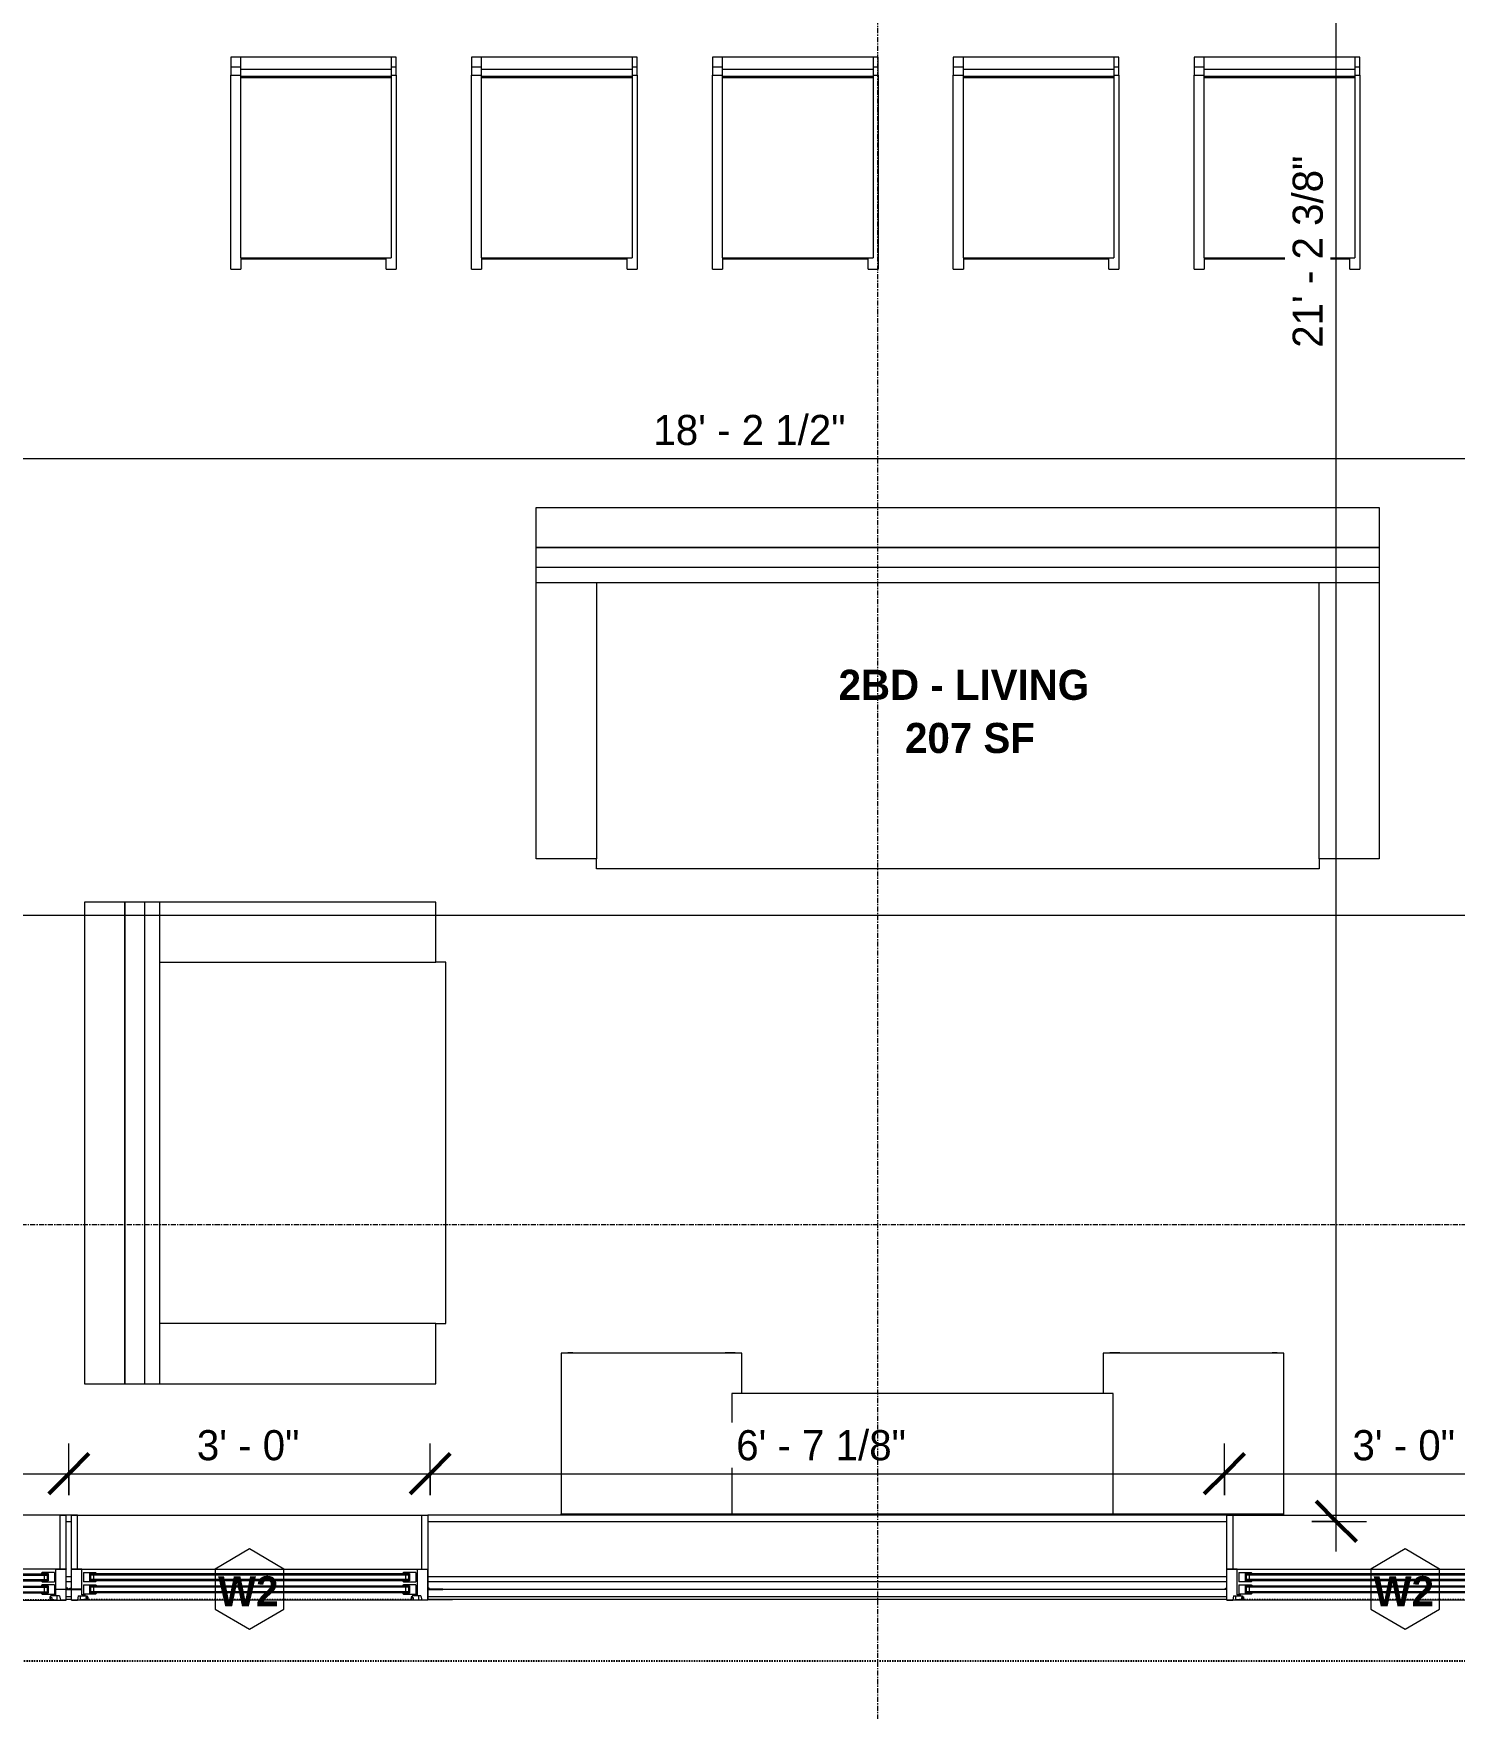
# Model space of a CAD drawing. Header units: inches. Extents: x -4058 to -1781, y 9814 to 12264.
# Drawn here: x -2257.4 to -2115.9, y 11237 to 11403.9 of the extents above; entities that cross this region are included whole.
import ezdxf

# ---------------------------------------------------------------- set-up
doc = ezdxf.new("R2010")
doc.units = ezdxf.units.IN
doc.header["$MEASUREMENT"] = 0
for name, pattern in [('Aligning Line 1_8_', [0.25, 0.125, -0.125]), ('Dash', [0.25, 0.125, -0.125]), ('Dash_2_', [0.25, 0.125, -0.125]), ('Grid Line 1_2_', [0.875, 0.5, -0.125, 0.125, -0.125])]:
    doc.linetypes.add(name, pattern=pattern)
for name, color, linetype, lineweight in [('0-1', 7, 'Continuous', 5), ('0-2', 7, 'Continuous', 9), ('A-ANNO-DIMS', 211, 'Continuous', 9), ('A-ANNO-DIMS-32', 211, 'Continuous', 9), ('A-AREA-IDEN', 2, 'Continuous', 9), ('A-DETL-GENF-HDLN-1', 7, 'Dash', 9), ('A-DETL-GENF-HDLN-2', 1, 'Continuous', 18), ('A-GLAZ', 151, 'Continuous', 18), ('A-GLAZ-1', 7, 'Continuous', 9), ('A-GLAZ-IDEN', 152, 'Continuous', 9), ('A-WALL-1', 7, 'Continuous', 9), ('G-ANNO-SYMB', 111, 'Aligning Line 1_8_', 9), ('I-FURN', 30, 'Continuous', 9), ('S-GRID-1', 1, 'Grid Line 1_2_', 9)]:
    doc.layers.add(name, color=color, linetype=linetype, lineweight=lineweight)
doc.layers.add('0-4', color=250, linetype='Dash_2_')
doc.styles.add('Century Gothic', font='ufonts.com_century-gothic.ttf', dxfattribs={"height": 3})
doc.styles.add('Century Gothic_B', font='GOTHICB.TTF', dxfattribs={"height": 3})
doc.dimstyles.new('MARKETING_DIMENSION', dxfattribs={"dimscale": 12, "dimtxt": 3.132505, "dimasz": 0.333333, "dimexe": 0.25, "dimexo": 0.166667, "dimgap": 0.041667, "dimtad": 1, "dimdec": 4, "dimrnd": 0.0625, "dimzin": 3, "dimdsep": 46, "dimlunit": 4, "dimtxsty": 'Century Gothic', "dimblk1": 'OBLIQUE', "dimblk2": 'OBLIQUE', "dimsah": 1, "dimcen": 0.09, "dimdle": 0.25, "dimazin": 0, "dimtfac": 1, "dimtdec": 4, "dimtix": 1, "dimtmove": 0, "dimatfit": 3, "dimfxl": 1, "dimtvp": 1, "dimtfill": 1, "dimfrac": 2, "dimtolj": 1, "dimtzin": 0, "dimarcsym": 2})
doc.dimstyles.new('THE_DIMENSION_STRING_2', dxfattribs={"dimscale": 12, "dimtxt": 3.132505, "dimasz": 0.333333, "dimexe": 0.25, "dimexo": 0.166667, "dimgap": 0.041667, "dimtad": 1, "dimdec": 4, "dimrnd": 0.0625, "dimzin": 3, "dimdsep": 46, "dimlunit": 4, "dimtxsty": 'Century Gothic', "dimblk1": 'OBLIQUE', "dimblk2": 'OBLIQUE', "dimsah": 1, "dimcen": 0.09, "dimdle": 0.25, "dimazin": 0, "dimtfac": 1, "dimtdec": 4, "dimtix": 1, "dimtmove": 0, "dimatfit": 3, "dimfxl": 1, "dimtvp": 1, "dimtfill": 1, "dimfrac": 2, "dimtolj": 1, "dimtzin": 0, "dimarcsym": 2})
doc.dimstyles.new('THE_DIMENSION_STRING_4', dxfattribs={"dimscale": 12, "dimtxt": 3.132505, "dimasz": 0.333333, "dimexe": 0.25, "dimexo": 0.166667, "dimgap": 0.041667, "dimtad": 1, "dimdec": 4, "dimrnd": 0.0625, "dimzin": 3, "dimdsep": 46, "dimlunit": 4, "dimtxsty": 'Century Gothic', "dimblk1": 'OBLIQUE', "dimblk2": 'OBLIQUE', "dimsah": 1, "dimcen": 0.09, "dimdle": 0.25, "dimazin": 0, "dimtfac": 1, "dimtdec": 4, "dimtix": 1, "dimtmove": 0, "dimatfit": 3, "dimfxl": 1, "dimtvp": 1, "dimtfill": 1, "dimfrac": 2, "dimtolj": 1, "dimtzin": 0, "dimarcsym": 2})

# ---------------------------------------------------------------- blocks, each defined once
blk = doc.blocks.new('Window-Double_Hung-Marvin-Essential - ESDH3066 - 2nd Floor-3357213-UNIT PLANS - 2ND FLOOR')
at = {"layer": 'A-DETL-GENF-HDLN-1'}
blk.add_line((16.1, -4.22), (-16.5, -4.22), dxfattribs=at)
at = {"layer": 'A-DETL-GENF-HDLN-2'}
for p, q in [((-17.13, 4.19), (-17.75, 4.19)), ((-17.13, -1.16), (-17.13, 4.19)), ((17.12, 4.19), (17.75, 4.19)), ((17.12, 4.19), (17.12, -1.16)), ((-16.72, -1.19), (-17.75, -1.19)), ((-17.75, -4.28), (-17.75, -1.19)), ((-16.72, -3.77), (-16.72, -1.19)), ((-16.56, -1.53), (-15.34, -1.53)), ((-16.56, -1.53), (-16.56, -2.47)), ((-15.28, -1.65), (-15.94, -1.65)), ((-15.94, -1.65), (-15.94, -2.37)), ((-15.84, -1.66), (-15.84, -2.35)), ((-15.34, -1.53), (-15.28, -1.59)), ((-15.28, -1.59), (-15.28, -1.65)), ((15.34, -1.53), (15.28, -1.59)), ((15.28, -1.59), (15.28, -1.65)), ((15.28, -1.65), (15.94, -1.65)), ((16.56, -1.53), (15.34, -1.53)), ((15.84, -1.66), (15.84, -2.35)), ((15.94, -1.65), (15.94, -2.37)), ((16.56, -1.53), (16.56, -2.47)), ((16.72, -3.77), (16.72, -1.19)), ((16.72, -1.19), (17.75, -1.19)), ((17.75, -4.28), (17.75, -1.19)), ((-19.25, -3.23), (-19.25, -3.19)), ((-19.25, -3.19), (-17.9, -3.19)), ((-17.75, -3.23), (-19.25, -3.23)), ((-17.9, -3.19), (-17.9, -3.08)), ((-17.9, -3.08), (-17.75, -3.08)), ((-15.34, -2.47), (-16.56, -2.47)), ((-16.56, -2.75), (-15.34, -2.75)), ((-16.56, -2.75), (-16.56, -3.69)), ((-15.94, -2.37), (-15.28, -2.37)), ((-15.28, -2.87), (-15.94, -2.87)), ((-15.94, -2.87), (-15.94, -3.59)), ((-15.84, -2.88), (-15.84, -3.57)), ((-15.54, -1.79), (-15.54, -2.23)), ((-15.54, -3.01), (-15.54, -3.45)), ((-15.34, -2.47), (-15.28, -2.41)), ((-15.34, -2.75), (-15.28, -2.81)), ((-15.28, -2.37), (-15.28, -2.41)), ((-15.28, -2.81), (-15.28, -2.87)), ((15.28, -2.37), (15.28, -2.41)), ((15.94, -2.37), (15.28, -2.37)), ((15.34, -2.47), (15.28, -2.41)), ((15.34, -2.75), (15.28, -2.81)), ((15.28, -2.81), (15.28, -2.87)), ((15.28, -2.87), (15.94, -2.87)), ((15.34, -2.47), (16.56, -2.47)), ((16.56, -2.75), (15.34, -2.75)), ((15.54, -1.79), (15.54, -2.23)), ((15.54, -3.01), (15.54, -3.45)), ((15.84, -2.88), (15.84, -3.57)), ((15.94, -2.87), (15.94, -3.59)), ((16.56, -2.75), (16.56, -3.69)), ((17.9, -3.08), (17.75, -3.08)), ((17.75, -3.23), (19.25, -3.23)), ((17.9, -3.19), (17.9, -3.08)), ((19.25, -3.19), (17.9, -3.19)), ((19.25, -3.23), (19.25, -3.19)), ((-17.75, -4.28), (-17.16, -4.28)), ((-17.08, -3.87), (-17.16, -4.28)), ((-17.08, -3.87), (-16.19, -3.87)), ((-16.85, -4.25), (-16.85, -3.87)), ((-16.3, -4.25), (-16.85, -4.25)), ((-16.38, -3.77), (-16.72, -3.77)), ((-15.34, -3.69), (-16.56, -3.69)), ((-16.38, -3.87), (-16.38, -3.77)), ((-16.18, -4.01), (-16.3, -4.01)), ((-16.3, -4.01), (-16.3, -4.25)), ((-16.19, -3.87), (-16.19, -3.97)), ((-16.19, -3.97), (-16.1, -3.97)), ((-16.18, -4.22), (-16.18, -4.01)), ((-16.18, -4.22), (-16.1, -4.22)), ((-16.1, -3.97), (-16.1, -4.22)), ((-15.94, -3.59), (-15.28, -3.59)), ((-15.34, -3.69), (-15.28, -3.63)), ((-15.28, -3.59), (-15.28, -3.63)), ((15.28, -3.59), (15.28, -3.63)), ((15.94, -3.59), (15.28, -3.59)), ((15.34, -3.69), (15.28, -3.63)), ((15.34, -3.69), (16.56, -3.69)), ((16.19, -3.97), (16.1, -3.97)), ((16.1, -3.97), (16.1, -4.22)), ((16.18, -4.22), (16.1, -4.22)), ((16.18, -4.22), (16.18, -4.01)), ((16.18, -4.01), (16.3, -4.01)), ((17.08, -3.87), (16.19, -3.87)), ((16.19, -3.87), (16.19, -3.97)), ((16.3, -4.01), (16.3, -4.25)), ((16.3, -4.25), (16.85, -4.25)), ((16.38, -3.87), (16.38, -3.77)), ((16.38, -3.77), (16.72, -3.77)), ((16.85, -4.25), (16.85, -3.87)), ((17.08, -3.87), (17.16, -4.28)), ((17.75, -4.28), (17.16, -4.28))]:
    blk.add_line(p, q, dxfattribs=at)
at = {"layer": 'A-GLAZ'}
for p, q in [((15.84, -1.66), (-15.84, -1.66)), ((15.84, -1.79), (-15.84, -1.79)), ((15.84, -2.23), (-15.84, -2.23)), ((15.84, -2.35), (-15.84, -2.35)), ((15.84, -2.88), (-15.84, -2.88)), ((15.84, -3.01), (-15.84, -3.01)), ((15.84, -3.45), (-15.84, -3.45)), ((15.84, -3.57), (-15.84, -3.57))]:
    blk.add_line(p, q, dxfattribs=at)
at = {"layer": 'A-GLAZ-1'}
for p, q in [((-17.75, 4.19), (17.75, 4.19)), ((-17.75, -1.16), (-17.75, 4.19)), ((17.75, 4.19), (17.75, -1.16)), ((-17.75, -1.19), (17.75, -1.19)), ((-17.75, -4.28), (-17.75, -1.19)), ((17.75, -1.19), (17.75, -4.28)), ((17.75, -4.28), (-17.75, -4.28)), ((17.75, -4.19), (20.21, -4.19)), ((20.21, -4.25), (17.75, -4.25)), ((20.21, -4.19), (20.21, -4.25))]:
    blk.add_line(p, q, dxfattribs=at)
blk = doc.blocks.new('Window-Double_Hung-Marvin-Essential - ESDH3066 - 2nd Floor-3357214-UNIT PLANS - 2ND FLOOR')
at = {"layer": 'A-DETL-GENF-HDLN-1'}
blk.add_line((16.1, 4.22), (-16.5, 4.22), dxfattribs=at)
at = {"layer": 'A-DETL-GENF-HDLN-2'}
for p, q in [((-17.75, 4.28), (-17.16, 4.28)), ((-17.75, 4.28), (-17.75, 1.19)), ((-17.08, 3.87), (-17.16, 4.28)), ((-17.08, 3.87), (-16.19, 3.87)), ((-16.85, 4.25), (-16.85, 3.87)), ((-16.3, 4.25), (-16.85, 4.25)), ((-16.38, 3.77), (-16.72, 3.77)), ((-16.72, 3.77), (-16.72, 1.19)), ((-15.34, 3.69), (-16.56, 3.69)), ((-16.56, 2.75), (-16.56, 3.69)), ((-16.38, 3.87), (-16.38, 3.77)), ((-16.3, 4.01), (-16.3, 4.25)), ((-16.18, 4.01), (-16.3, 4.01)), ((-16.19, 3.97), (-16.1, 3.97)), ((-16.19, 3.87), (-16.19, 3.97)), ((-16.18, 4.22), (-16.1, 4.22)), ((-16.18, 4.22), (-16.18, 4.01)), ((-16.1, 3.97), (-16.1, 4.22)), ((-15.94, 2.87), (-15.94, 3.59)), ((-15.94, 3.59), (-15.28, 3.59)), ((-15.84, 2.88), (-15.84, 3.57)), ((-15.54, 3.01), (-15.54, 3.45)), ((-15.34, 3.69), (-15.28, 3.63)), ((-15.28, 3.59), (-15.28, 3.63)), ((15.34, 3.69), (15.28, 3.63)), ((15.28, 3.59), (15.28, 3.63)), ((15.94, 3.59), (15.28, 3.59)), ((15.34, 3.69), (16.56, 3.69)), ((15.54, 3.01), (15.54, 3.45)), ((15.84, 2.88), (15.84, 3.57)), ((15.94, 2.87), (15.94, 3.59)), ((16.18, 4.22), (16.1, 4.22)), ((16.1, 3.97), (16.1, 4.22)), ((16.19, 3.97), (16.1, 3.97)), ((16.18, 4.22), (16.18, 4.01)), ((16.18, 4.01), (16.3, 4.01)), ((16.19, 3.87), (16.19, 3.97)), ((17.08, 3.87), (16.19, 3.87)), ((16.3, 4.01), (16.3, 4.25)), ((16.3, 4.25), (16.85, 4.25)), ((16.38, 3.87), (16.38, 3.77)), ((16.38, 3.77), (16.72, 3.77)), ((16.56, 2.75), (16.56, 3.69)), ((16.72, 3.77), (16.72, 1.19)), ((16.85, 4.25), (16.85, 3.87)), ((17.08, 3.87), (17.16, 4.28)), ((17.75, 4.28), (17.16, 4.28)), ((17.75, 4.28), (17.75, 1.19)), ((-19.25, 3.23), (-19.25, 3.19)), ((-17.75, 3.23), (-19.25, 3.23)), ((-19.25, 3.19), (-17.9, 3.19)), ((-17.9, 3.19), (-17.9, 3.08)), ((-17.9, 3.08), (-17.75, 3.08)), ((-16.56, 2.75), (-15.34, 2.75)), ((-15.34, 2.47), (-16.56, 2.47)), ((-16.56, 1.53), (-16.56, 2.47)), ((-15.28, 2.87), (-15.94, 2.87)), ((-15.94, 1.65), (-15.94, 2.37)), ((-15.94, 2.37), (-15.28, 2.37)), ((-15.84, 1.66), (-15.84, 2.35)), ((-15.54, 1.79), (-15.54, 2.23)), ((-15.34, 2.75), (-15.28, 2.81)), ((-15.34, 2.47), (-15.28, 2.41)), ((-15.28, 2.81), (-15.28, 2.87)), ((-15.28, 2.37), (-15.28, 2.41)), ((15.28, 2.81), (15.28, 2.87)), ((15.28, 2.87), (15.94, 2.87)), ((15.34, 2.75), (15.28, 2.81)), ((15.34, 2.47), (15.28, 2.41)), ((15.28, 2.37), (15.28, 2.41)), ((15.94, 2.37), (15.28, 2.37)), ((16.56, 2.75), (15.34, 2.75)), ((15.34, 2.47), (16.56, 2.47)), ((15.54, 1.79), (15.54, 2.23)), ((15.84, 1.66), (15.84, 2.35)), ((15.94, 1.65), (15.94, 2.37)), ((16.56, 1.53), (16.56, 2.47)), ((17.75, 3.23), (19.25, 3.23)), ((17.9, 3.08), (17.75, 3.08)), ((17.9, 3.19), (17.9, 3.08)), ((19.25, 3.19), (17.9, 3.19)), ((19.25, 3.23), (19.25, 3.19)), ((-16.72, 1.19), (-17.75, 1.19)), ((-17.13, 1.16), (-17.13, -4.19)), ((-16.56, 1.53), (-15.34, 1.53)), ((-15.28, 1.65), (-15.94, 1.65)), ((-15.34, 1.53), (-15.28, 1.59)), ((-15.28, 1.59), (-15.28, 1.65)), ((15.28, 1.59), (15.28, 1.65)), ((15.28, 1.65), (15.94, 1.65)), ((15.34, 1.53), (15.28, 1.59)), ((16.56, 1.53), (15.34, 1.53)), ((16.72, 1.19), (17.75, 1.19)), ((17.12, -4.19), (17.12, 1.16)), ((-17.13, -4.19), (-17.75, -4.19)), ((17.12, -4.19), (17.75, -4.19))]:
    blk.add_line(p, q, dxfattribs=at)
at = {"layer": 'A-GLAZ'}
for p, q in [((15.84, 3.57), (-15.84, 3.57)), ((15.84, 3.45), (-15.84, 3.45)), ((15.84, 3.01), (-15.84, 3.01)), ((15.84, 2.88), (-15.84, 2.88)), ((15.84, 2.35), (-15.84, 2.35)), ((15.84, 2.23), (-15.84, 2.23)), ((15.84, 1.79), (-15.84, 1.79)), ((15.84, 1.66), (-15.84, 1.66))]:
    blk.add_line(p, q, dxfattribs=at)
at = {"layer": 'A-GLAZ-1'}
for p, q in [((17.75, 4.28), (-17.75, 4.28)), ((-17.75, 4.28), (-17.75, 1.19)), ((17.75, 1.19), (17.75, 4.28)), ((20.21, 4.25), (17.75, 4.25)), ((17.75, 4.19), (20.21, 4.19)), ((20.21, 4.19), (20.21, 4.25)), ((-17.75, 1.19), (17.75, 1.19)), ((-17.75, 1.16), (-17.75, -4.19)), ((17.75, -4.19), (17.75, 1.16)), ((-17.75, -4.19), (17.75, -4.19))]:
    blk.add_line(p, q, dxfattribs=at)
blk = doc.blocks.new('CTR - 1st Phase - Shell_rvt-1-UNIT PLANS - 2ND FLOOR')
at = {"layer": 'A-WALL-1'}
for p, q in [((-2253.67, 11256.26), (-2254.18, 11256.26)), ((-2254.18, 11255.64), (-2253.67, 11255.64)), ((-2187.87, 11256.26), (-2218.17, 11256.26)), ((-2218.17, 11255.64), (-2138.54, 11255.64)), ((-2138.54, 11256.26), (-2149.87, 11256.26)), ((-2254.18, 11250.92), (-2254.18, 11250.89)), ((-2254.18, 11250.14), (-2253.67, 11250.14)), ((-2253.67, 11250.89), (-2253.67, 11250.92)), ((-2218.17, 11250.92), (-2218.17, 11250.89)), ((-2218.17, 11250.14), (-2138.54, 11250.14)), ((-2138.54, 11250.89), (-2138.54, 11250.92)), ((-2254.18, 11249.64), (-2253.67, 11249.64)), ((-2254.18, 11248.89), (-2253.67, 11248.89)), ((-2218.17, 11249.64), (-2138.54, 11249.64)), ((-2218.17, 11248.89), (-2138.54, 11248.89)), ((-2254.18, 11248.14), (-2253.67, 11248.14)), ((-2254.18, 11247.89), (-2253.67, 11247.89)), ((-2218.17, 11248.14), (-2138.54, 11248.14)), ((-2215.71, 11247.89), (-2138.54, 11247.89))]:
    blk.add_line(p, q, dxfattribs=at)
at = {"layer": '0-2', "rotation": 180}
blk.add_blockref('Window-Double_Hung-Marvin-Essential - ESDH3066 - 2nd Floor-3357214-UNIT PLANS - 2ND FLOOR', (-2271.93, 11252.08), dxfattribs=at)
at = {"layer": '0-2'}
for p in [(-2235.92, 11252.08), (-2120.79, 11252.08)]:
    blk.add_blockref('Window-Double_Hung-Marvin-Essential - ESDH3066 - 2nd Floor-3357213-UNIT PLANS - 2ND FLOOR', p, dxfattribs=at)
blk = doc.blocks.new('Entertainment_Center_14771 - Entertainment_Center_14771-V52-UNIT PLANS - 2ND FLOOR')
at = {"layer": 'I-FURN'}
for p, q in [((-34.85, 10.03), (-35.34, 10.03)), ((-35.34, 10.03), (-35.34, 10)), ((-34.85, 10), (-34.85, 10.03)), ((-18.66, 10.03), (-19.66, 10.03)), ((-19.66, 10.03), (-19.66, 10)), ((-18.66, 10), (-18.66, 10.03)), ((18.66, 10.03), (18.66, 10)), ((19.66, 10.03), (18.66, 10.03)), ((19.66, 10), (19.66, 10.03)), ((35.34, 10.03), (34.85, 10.03)), ((34.85, 10.03), (34.85, 10)), ((35.34, 10), (35.34, 10.03)), ((-18, 10), (-36, 10)), ((-36, 10), (-36, -6)), ((-18, 6), (-18, 10)), ((36, 10), (18, 10)), ((18, 10), (18, 6)), ((36, -6), (36, 10)), ((19, 6), (-19, 6)), ((-19, 6), (-19, -6)), ((19, -6), (19, 6)), ((-36, -6), (-19, -6)), ((-36, -6.13), (-36, -6)), ((-36, -6), (-19, -6)), ((-19, -6), (19, -6)), ((-19, -6.13), (-19, -6)), ((-19, -6), (19, -6)), ((19, -6.13), (-19, -6.13)), ((19, -6), (36, -6)), ((19, -6), (19, -6.13)), ((19, -6), (36, -6)), ((36, -6.13), (36, -6))]:
    blk.add_line(p, q, dxfattribs=at)
blk = doc.blocks.new('Couch-Both_Arms-Generic - 1-1372852-UNIT PLANS - 2ND FLOOR')
at = {"layer": 'I-FURN'}
for p, q in [((-36, 18.5), (36, 18.5)), ((-36, 17.5), (-36, 18.5)), ((36, 18.5), (36, 17.5)), ((-42, 17.5), (-36, 17.5)), ((-42, -10), (-42, 17.5)), ((-36, 17.5), (-36, -10)), ((36, 17.5), (42, 17.5)), ((36, -10), (36, 17.5)), ((42, 17.5), (42, -10)), ((-42, -10), (42, -10)), ((-42, -13.5), (-42, -10)), ((42, -10), (42, -13.5)), ((-42, -11.5), (42, -11.5)), ((-42, -13.5), (42, -13.5)), ((-42, -17.5), (-42, -13.5)), ((42, -13.5), (-42, -13.5)), ((42, -13.5), (42, -17.5)), ((42, -17.5), (-42, -17.5))]:
    blk.add_line(p, q, dxfattribs=at)
blk = doc.blocks.new('Couch-Both_Arms-Generic - 2-1352635-UNIT PLANS - 2ND FLOOR')
at = {"layer": 'I-FURN'}
for p, q in [((24, 17.5), (-24, 17.5)), ((-24, 17.5), (-24, 13.5)), ((24, 13.5), (24, 17.5)), ((-24, 13.5), (24, 13.5)), ((24, 13.5), (-24, 13.5)), ((-24, 13.5), (-24, 10)), ((24, 10), (24, 13.5)), ((-24, 11.5), (24, 11.5)), ((-24, 10), (-24, -17.5)), ((-24, 10), (24, 10)), ((-18, -17.5), (-18, 10)), ((18, 10), (18, -17.5)), ((24, -17.5), (24, 10)), ((-24, -17.5), (-18, -17.5)), ((-18, -17.5), (-18, -18.5)), ((18, -18.5), (18, -17.5)), ((18, -17.5), (24, -17.5)), ((-18, -18.5), (18, -18.5))]:
    blk.add_line(p, q, dxfattribs=at)
blk = doc.blocks.new('Bar_Stool_6722_1_ - Bar_Stool_6722_1_-V126-UNIT PLANS - 2ND FLOOR')
at = {"layer": 'I-FURN'}
for p, q in [((1, 0), (0, 0)), ((0, 0), (0, -0.98)), ((0, -0.98), (1, -0.98)), ((0, -0.98), (0, -1.78)), ((1, -1.24), (1, 0)), ((16, 0), (1, 0)), ((1, -1.91), (1, -1.24)), ((16, -1.24), (1, -1.24)), ((16.5, 0), (16, 0)), ((16, 0), (16, -1.24)), ((16, -0.98), (16.5, -0.98)), ((16, -1.24), (16, -1.91)), ((16.5, -0.98), (16.5, 0)), ((16.5, -1.78), (16.5, -0.98)), ((0, -1.78), (1, -1.78)), ((0, -17.72), (0, -1.78)), ((1, -1.91), (16, -1.91)), ((1, -2.03), (1, -1.91)), ((1, -17.63), (1, -2.03)), ((1, -2.03), (16, -2.03)), ((16, -1.78), (16.5, -1.78)), ((16, -1.91), (16, -2.03)), ((16, -2.03), (16, -17.63)), ((16.5, -1.78), (16.5, -17.72)), ((0, -19.21), (0, -17.72)), ((1, -19.89), (1, -17.63)), ((16, -17.63), (16, -19.89)), ((16.5, -17.72), (16.5, -19.21)), ((0, -21.13), (0, -19.21)), ((1, -19.99), (1, -19.89)), ((1, -19.99), (1, -20.06)), ((1, -20), (16, -20)), ((15.5, -20.06), (15.5, -19.99)), ((16, -19.89), (16, -19.99)), ((16.5, -19.21), (16.5, -21.13)), ((0, -21.13), (1, -21.13)), ((1, -20.06), (1, -20.14)), ((15.5, -20.14), (1, -20.14)), ((1, -20.14), (1, -21.13)), ((15.5, -20.14), (15.5, -20.06)), ((15.5, -21.13), (15.5, -20.14)), ((15.5, -21.13), (16.5, -21.13))]:
    blk.add_line(p, q, dxfattribs=at)
blk = doc.blocks.new('DIMBLOCK531-UNIT PLANS - 2ND FLOOR')
at = {"layer": 'A-ANNO-DIMS-32'}
for p, q in [((-2289.93, 11258.26), (-2289.93, 11263.39)), ((-2253.92, 11258.26), (-2253.92, 11263.39)), ((-2289.93, 11260.39), (-2253.92, 11260.39)), ((-2289.93, 11260.39), (-2289.93, 11258.26)), ((-2253.92, 11260.39), (-2253.92, 11258.26))]:
    blk.add_line(p, q, dxfattribs=at)
at = {"layer": 'A-ANNO-DIMS-32', "lineweight": 50}
for p, q in [((-2289.93, 11260.39), (-2287.93, 11262.39)), ((-2253.92, 11260.39), (-2251.92, 11262.39)), ((-2289.93, 11260.39), (-2291.93, 11258.39)), ((-2253.92, 11260.39), (-2255.92, 11258.39))]:
    blk.add_line(p, q, dxfattribs=at)
at = {"layer": 'A-ANNO-DIMS-32', "color": 0, "insert": (-2277.17, 11264.73), "char_height": 3, "width": 12.5897, "attachment_point": 1, "line_spacing_factor": 0.984502, "style": 'Century Gothic', "bg_fill": 3, "box_fill_scale": 1.25, "bg_fill_color": 256, "bg_fill_true_color": 13158600, "bg_fill_transparency": 0}
blk.add_mtext('3\' - 0"', dxfattribs=at)
blk = doc.blocks.new('_Oblique')
at = {"color": 0, "linetype": 'ByBlock', "lineweight": -2}
blk.add_line((-0.5, -0.5), (0.5, 0.5), dxfattribs=at)
blk = doc.blocks.new('DIMBLOCK532-UNIT PLANS - 2ND FLOOR')
at = {"layer": 'A-ANNO-DIMS-32'}
for p, q in [((-2253.92, 11258.26), (-2253.92, 11263.39)), ((-2217.92, 11258.26), (-2217.92, 11263.39)), ((-2253.92, 11260.39), (-2217.92, 11260.39)), ((-2253.92, 11260.39), (-2253.92, 11258.26)), ((-2217.92, 11260.39), (-2217.92, 11258.26))]:
    blk.add_line(p, q, dxfattribs=at)
at = {"layer": 'A-ANNO-DIMS-32', "lineweight": 50}
for p, q in [((-2253.92, 11260.39), (-2251.92, 11262.39)), ((-2217.92, 11260.39), (-2215.92, 11262.39)), ((-2253.92, 11260.39), (-2255.92, 11258.39)), ((-2217.92, 11260.39), (-2219.92, 11258.39))]:
    blk.add_line(p, q, dxfattribs=at)
at = {"layer": 'A-ANNO-DIMS-32', "color": 0, "insert": (-2241.17, 11264.73), "char_height": 3, "width": 12.5897, "attachment_point": 1, "line_spacing_factor": 0.984502, "style": 'Century Gothic', "bg_fill": 3, "box_fill_scale": 1.25, "bg_fill_color": 256, "bg_fill_true_color": 13158600, "bg_fill_transparency": 0}
blk.add_mtext('3\' - 0"', dxfattribs=at)
blk = doc.blocks.new('DIMBLOCK533-UNIT PLANS - 2ND FLOOR')
at = {"layer": 'A-ANNO-DIMS-32'}
for p, q in [((-2217.92, 11258.26), (-2217.92, 11263.39)), ((-2138.79, 11258.26), (-2138.79, 11263.39)), ((-2217.92, 11260.39), (-2138.79, 11260.39)), ((-2217.92, 11260.39), (-2217.92, 11258.26)), ((-2138.79, 11260.39), (-2138.79, 11258.26))]:
    blk.add_line(p, q, dxfattribs=at)
at = {"layer": 'A-ANNO-DIMS-32', "lineweight": 50}
for p, q in [((-2217.92, 11260.39), (-2215.92, 11262.39)), ((-2138.79, 11260.39), (-2136.79, 11262.39)), ((-2217.92, 11260.39), (-2219.92, 11258.39)), ((-2138.79, 11260.39), (-2140.79, 11258.39))]:
    blk.add_line(p, q, dxfattribs=at)
at = {"layer": 'A-ANNO-DIMS-32', "color": 0, "insert": (-2187.43, 11264.73), "char_height": 3, "width": 21.7784, "attachment_point": 1, "line_spacing_factor": 0.984502, "style": 'Century Gothic', "bg_fill": 3, "box_fill_scale": 1.25, "bg_fill_color": 256, "bg_fill_true_color": 13158600, "bg_fill_transparency": 0}
blk.add_mtext('6\' - 7 1/8"', dxfattribs=at)
blk = doc.blocks.new('DIMBLOCK534-UNIT PLANS - 2ND FLOOR')
at = {"layer": 'A-ANNO-DIMS-32'}
for p, q in [((-2138.79, 11258.26), (-2138.79, 11263.39)), ((-2102.79, 11258.26), (-2102.79, 11263.39)), ((-2138.79, 11260.39), (-2102.79, 11260.39)), ((-2138.79, 11260.39), (-2138.79, 11258.26)), ((-2102.79, 11260.39), (-2102.79, 11258.26))]:
    blk.add_line(p, q, dxfattribs=at)
at = {"layer": 'A-ANNO-DIMS-32', "lineweight": 50}
for p, q in [((-2138.79, 11260.39), (-2136.79, 11262.39)), ((-2102.79, 11260.39), (-2100.79, 11262.39)), ((-2138.79, 11260.39), (-2140.79, 11258.39)), ((-2102.79, 11260.39), (-2104.79, 11258.39))]:
    blk.add_line(p, q, dxfattribs=at)
at = {"layer": 'A-ANNO-DIMS-32', "color": 0, "insert": (-2126.03, 11264.73), "char_height": 3, "width": 12.5897, "attachment_point": 1, "line_spacing_factor": 0.984502, "style": 'Century Gothic', "bg_fill": 3, "box_fill_scale": 1.25, "bg_fill_color": 256, "bg_fill_true_color": 13158600, "bg_fill_transparency": 0}
blk.add_mtext('3\' - 0"', dxfattribs=at)
blk = doc.blocks.new('DIMBLOCK669-UNIT PLANS - 2ND FLOOR')
at = {"layer": 'A-ANNO-DIMS-32', "lineweight": 50}
for p, q in [((-2294.7, 11361.53), (-2292.7, 11363.53)), ((-2076.17, 11361.53), (-2074.17, 11363.53)), ((-2294.7, 11361.53), (-2296.7, 11359.53)), ((-2076.17, 11361.53), (-2078.17, 11359.53))]:
    blk.add_line(p, q, dxfattribs=at)
at = {"layer": 'A-ANNO-DIMS-32'}
for p, q in [((-2076.17, 11359.11), (-2076.17, 11364.53)), ((-2294.7, 11362.36), (-2294.7, 11358.53)), ((-2294.7, 11361.53), (-2294.7, 11362.36)), ((-2294.7, 11361.53), (-2073.17, 11361.53)), ((-2076.17, 11361.53), (-2076.17, 11359.11))]:
    blk.add_line(p, q, dxfattribs=at)
at = {"layer": 'A-ANNO-DIMS-32', "color": 0, "insert": (-2195.68, 11365.88), "char_height": 3, "width": 24.5827, "attachment_point": 1, "line_spacing_factor": 0.984502, "style": 'Century Gothic', "bg_fill": 3, "box_fill_scale": 1.25, "bg_fill_color": 256, "bg_fill_true_color": 13158600, "bg_fill_transparency": 0}
blk.add_mtext('18\' - 2 1/2"', dxfattribs=at)
blk = doc.blocks.new('DIMBLOCK671-UNIT PLANS - 2ND FLOOR')
at = {"layer": 'A-ANNO-DIMS-32', "lineweight": 50}
for p, q in [((-2127.64, 11509.99), (-2129.64, 11511.99)), ((-2127.64, 11509.99), (-2125.64, 11507.99)), ((-2127.64, 11255.64), (-2129.64, 11257.64)), ((-2127.64, 11255.64), (-2125.64, 11253.64))]:
    blk.add_line(p, q, dxfattribs=at)
at = {"layer": 'A-ANNO-DIMS-32'}
for p, q in [((-2127.64, 11252.64), (-2127.64, 11512.99)), ((-2128.47, 11509.99), (-2124.64, 11509.99)), ((-2127.64, 11509.99), (-2128.47, 11509.99)), ((-2130.09, 11255.64), (-2124.64, 11255.64)), ((-2127.64, 11255.64), (-2130.09, 11255.64))]:
    blk.add_line(p, q, dxfattribs=at)
at = {"layer": 'A-ANNO-DIMS-32', "color": 0, "insert": (-2131.99, 11372.57), "char_height": 3, "width": 24.5827, "attachment_point": 1, "rotation": 90, "line_spacing_factor": 0.984502, "style": 'Century Gothic', "bg_fill": 3, "box_fill_scale": 1.25, "bg_fill_color": 256, "bg_fill_true_color": 13158600, "bg_fill_transparency": 0}
blk.add_mtext('21\' - 2 3/8"', dxfattribs=at)
blk = doc.blocks.new('DIMBLOCK1167-UNIT PLANS - 2ND FLOOR')
at = {"layer": 'A-ANNO-DIMS-32', "lineweight": 50}
for p, q in [((-2509.81, 11316.03), (-2507.81, 11318.03)), ((-2076.17, 11316.03), (-2074.17, 11318.03)), ((-2509.81, 11316.03), (-2511.81, 11314.03)), ((-2076.17, 11316.03), (-2078.17, 11314.03))]:
    blk.add_line(p, q, dxfattribs=at)
at = {"layer": 'A-ANNO-DIMS-32'}
for p, q in [((-2509.81, 11316.86), (-2509.81, 11313.03)), ((-2509.81, 11316.03), (-2509.81, 11316.86)), ((-2076.17, 11316.86), (-2076.17, 11313.03)), ((-2076.17, 11316.03), (-2076.17, 11316.86)), ((-2509.81, 11316.03), (-2076.17, 11316.03))]:
    blk.add_line(p, q, dxfattribs=at)
at = {"layer": 'A-ANNO-DIMS-32', "color": 0, "insert": (-2303.24, 11320.38), "char_height": 3, "width": 24.5827, "attachment_point": 1, "line_spacing_factor": 0.984502, "style": 'Century Gothic', "bg_fill": 3, "box_fill_scale": 1.25, "bg_fill_color": 256, "bg_fill_true_color": 13158600, "bg_fill_transparency": 0}
blk.add_mtext('36\' - 1 5/8"', dxfattribs=at)
blk = doc.blocks.new('Window Tag - ONE-4156801-UNIT PLANS - 2ND FLOOR')
at = {"layer": 'A-GLAZ-IDEN'}
for p, q in [((0, 0.125), (-0.1071, 0.0619)), ((0.107, 0.062), (0, 0.125)), ((-0.1071, 0.0619), (-0.1071, -0.0619)), ((0.107, -0.0624), (0.107, 0.062)), ((-0.1071, -0.0619), (0, -0.125)), ((0, -0.125), (0.107, -0.0624))]:
    blk.add_line(p, q, dxfattribs=at)

msp = doc.modelspace()

# ---------------------------------------------------------------- linework, layer by layer
at = {"layer": '0-4'}
msp.add_line((-1939.7738, 11241.7211), (-3043.10454, 11241.7211), dxfattribs=at)
at = {"layer": 'G-ANNO-SYMB'}
msp.add_line((-1939.7738, 11241.7211), (-3043.10454, 11241.7211), dxfattribs=at)

# ---------------------------------------------------------------- block references
at = {"layer": '0-1'}
msp.add_blockref('CTR - 1st Phase - Shell_rvt-1-UNIT PLANS - 2ND FLOOR', (0, 0), dxfattribs=at)
at = {"layer": 'A-GLAZ-IDEN', "xscale": 31.99999999999999, "yscale": 31.99999999999999, "zscale": 31.99999999999999}
msp.add_blockref('Window Tag - ONE-4156801-UNIT PLANS - 2ND FLOOR', (-2235.92217, 11248.8894), dxfattribs=at)
at = {"layer": 'I-FURN'}
for name, p in [('Bar_Stool_6722_1_ - Bar_Stool_6722_1_-V126-UNIT PLANS - 2ND FLOOR', (-2237.79874, 11401.52535)), ('Bar_Stool_6722_1_ - Bar_Stool_6722_1_-V126-UNIT PLANS - 2ND FLOOR', (-2213.79874, 11401.52535)), ('Bar_Stool_6722_1_ - Bar_Stool_6722_1_-V126-UNIT PLANS - 2ND FLOOR', (-2189.79874, 11401.52535)), ('Bar_Stool_6722_1_ - Bar_Stool_6722_1_-V126-UNIT PLANS - 2ND FLOOR', (-2165.79874, 11401.52535)), ('Bar_Stool_6722_1_ - Bar_Stool_6722_1_-V126-UNIT PLANS - 2ND FLOOR', (-2141.79874, 11401.52535)), ('Entertainment_Center_14771 - Entertainment_Center_14771-V52-UNIT PLANS - 2ND FLOOR', (-2168.87076, 11262.3894))]:
    msp.add_blockref(name, p, dxfattribs=at)
for name, p, rotation in [('Couch-Both_Arms-Generic - 1-1372852-UNIT PLANS - 2ND FLOOR', (-2165.36049, 11339.1644), 180), ('Couch-Both_Arms-Generic - 2-1352635-UNIT PLANS - 2ND FLOOR', (-2234.86049, 11293.3394), 89.99999999998053)]:
    msp.add_blockref(name, p, dxfattribs=dict(at, rotation=rotation))

# ---------------------------------------------------------------- texts
at = {"layer": 'A-AREA-IDEN', "char_height": 3, "attachment_point": 1, "style": 'Century Gothic_B'}
for s, insert, width in [('2BD - LIVING', (-2177.2322, 11340.48964), 31.411), ('207 SF', (-2170.60543, 11335.1925), 15.352)]:
    msp.add_mtext(s, dxfattribs=dict(at, insert=insert, width=width))
at = {"layer": 'A-GLAZ-IDEN', "char_height": 3, "width": 7.575, "attachment_point": 1, "style": 'Century Gothic_B'}
for insert in [(-2239.05891, 11250.17314), (-2123.92298, 11250.17314)]:
    msp.add_mtext('W2', dxfattribs=dict(at, insert=insert))

# ---------------------------------------------------------------- next in the draw order: dimensions: what is measured, and where the dimension line sits
at = {"layer": 'A-ANNO-DIMS'}
for base, p1, p2, dimstyle, override, picture, middle in [((-2076.17374, 11361.53421), (-2294.69874, 11364.36263), (-2076.17374, 11361.10581), 'MARKETING_DIMENSION', {"dimpost": '<>', "dimfxl": 218.549268}, 'DIMBLOCK669-UNIT PLANS - 2ND FLOOR', (-2185.43624, 11363.77588)), ((-2253.92217, 11260.38808), (-2289.9253, 11256.2644), (-2253.92217, 11256.2644), 'THE_DIMENSION_STRING_2', {"dimpost": '<>', "dimfxl": 36.003125}, 'DIMBLOCK531-UNIT PLANS - 2ND FLOOR', (-2271.92374, 11262.46354))]:
    dim = msp.add_linear_dim(base=base, p1=p1, p2=p2, dimstyle=dimstyle, override=override, dxfattribs=at)
    dim.commit()
    dim.dimension.update_dxf_attribs({"geometry": picture, "text_midpoint": middle})

# ---------------------------------------------------------------- next in the draw order: dimensions: what is measured, and where the dimension line sits
dim = msp.add_linear_dim(base=(-2217.92217, 11260.38808), p1=(-2253.92217, 11256.2644), p2=(-2217.92217, 11256.2644), dimstyle='THE_DIMENSION_STRING_2', override={"dimpost": '<>', "dimfxl": 36}, dxfattribs=at)
dim.commit()
dim.dimension.update_dxf_attribs({"geometry": 'DIMBLOCK532-UNIT PLANS - 2ND FLOOR', "text_midpoint": (-2235.92217, 11262.46354)})

# ---------------------------------------------------------------- next in the draw order: dimensions: what is measured, and where the dimension line sits
dim = msp.add_linear_dim(base=(-2138.78624, 11260.38808), p1=(-2217.92217, 11256.2644), p2=(-2138.78624, 11256.2644), dimstyle='THE_DIMENSION_STRING_2', override={"dimpost": '<>', "dimfxl": 79.135938}, dxfattribs=at)
dim.commit()
dim.dimension.update_dxf_attribs({"geometry": 'DIMBLOCK533-UNIT PLANS - 2ND FLOOR', "text_midpoint": (-2178.35421, 11262.62975)})

# ---------------------------------------------------------------- next in the draw order: dimensions: what is measured, and where the dimension line sits
dim = msp.add_linear_dim(base=(-2102.78624, 11260.38808), p1=(-2138.78624, 11256.2644), p2=(-2102.78624, 11256.2644), dimstyle='THE_DIMENSION_STRING_2', override={"dimpost": '<>', "dimfxl": 36}, dxfattribs=at)
dim.commit()
dim.dimension.update_dxf_attribs({"geometry": 'DIMBLOCK534-UNIT PLANS - 2ND FLOOR', "text_midpoint": (-2120.78624, 11262.46354)})

# ---------------------------------------------------------------- next in the draw order: dimensions: what is measured, and where the dimension line sits
dim = msp.add_linear_dim(base=(-2127.64083, 11509.9894), p1=(-2132.09426, 11255.6394), p2=(-2130.46926, 11509.9894), angle=90, dimstyle='MARKETING_DIMENSION', override={"dimpost": '<>', "dimfxl": 254.355191}, dxfattribs=at)
dim.commit()
dim.dimension.update_dxf_attribs({"geometry": 'DIMBLOCK671-UNIT PLANS - 2ND FLOOR', "text_midpoint": (-2129.8825, 11382.8144)})

# ---------------------------------------------------------------- next in the draw order: linework, layer by layer
at = {"layer": 'S-GRID-1'}
msp.add_line((-1781.27288, 11285.1894), (-4041.7795, 11285.1894), dxfattribs=at)

# ---------------------------------------------------------------- next in the draw order: block references
at = {"layer": 'A-GLAZ-IDEN', "xscale": 31.99999999999999, "yscale": 31.99999999999999, "zscale": 31.99999999999999}
msp.add_blockref('Window Tag - ONE-4156801-UNIT PLANS - 2ND FLOOR', (-2120.78624, 11248.8894), dxfattribs=at)

# ---------------------------------------------------------------- next in the draw order: dimensions: what is measured, and where the dimension line sits
at = {"layer": 'A-ANNO-DIMS'}
dim = msp.add_linear_dim(base=(-2076.17374, 11316.03494), p1=(-2509.81124, 11318.86337), p2=(-2076.17374, 11318.86337), dimstyle='THE_DIMENSION_STRING_4', override={"dimpost": '<>', "dimfxl": 433.6375}, dxfattribs=at)
dim.commit()
dim.dimension.update_dxf_attribs({"geometry": 'DIMBLOCK1167-UNIT PLANS - 2ND FLOOR', "text_midpoint": (-2292.99249, 11318.27661)})

# ---------------------------------------------------------------- next in the draw order: linework, layer by layer
at = {"layer": 'S-GRID-1'}
msp.add_line((-2173.32374, 9814.0266), (-2173.32374, 12247.50061), dxfattribs=at)

doc.saveas('drawing.dxf')
